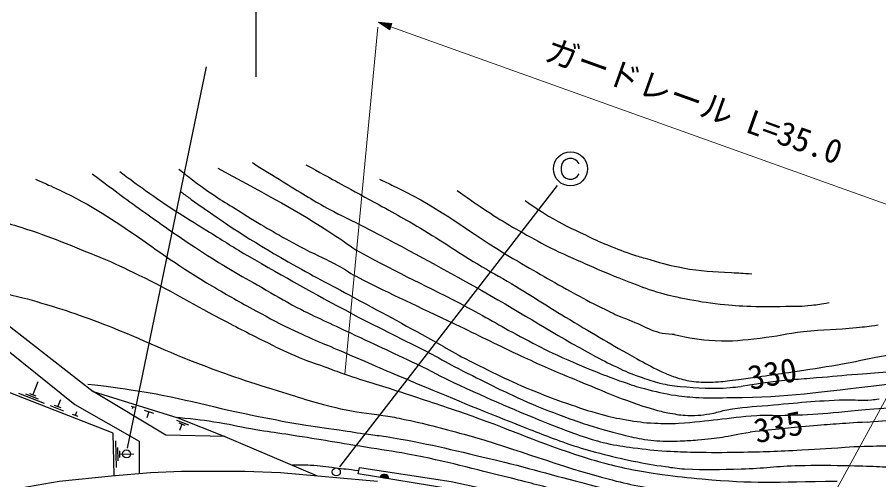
# Model space of a CAD drawing. Units: millimetres, scale not verified. Extents: x 40000 to 680000, y 20000 to 380000.
# Drawn here: x 188048 to 253562, y 314185 to 349352 of the extents above; entities that cross this region are included whole.
import ezdxf
from ezdxf.enums import TextEntityAlignment as Align

# ---------------------------------------------------------------- set-up
doc = ezdxf.new("R2010")
doc.units = ezdxf.units.MM
doc.header["$LTSCALE"] = 1000
for name, color, linetype, lineweight in [('M-BGD', 7, 'Continuous', 25), ('M-STR-HTXT', 7, 'Continuous', 13), ('M-STR-STRC', 7, 'Continuous', 25)]:
    doc.layers.add(name, color=color, linetype=linetype, lineweight=lineweight)
doc.styles.add('ＭＳ ゴシック', font='')
doc.styles.get('ＭＳ ゴシック').set_extended_font_data('MS Gothic')

msp = doc.modelspace()

# ---------------------------------------------------------------- linework, layer by layer
at = {"layer": 'M-BGD'}
for p, q in [((179202, 332296), (193828, 320894)), ((189244, 320627), (189647, 321658)), ((190110, 319992), (188177, 320746)), ((189677, 320309), (188711, 320687)), ((189486, 320533), (189003, 320721)), ((191600, 319411), (190584, 319807)), ((191399, 319645), (190890, 319844)), ((191145, 319745), (191356, 320287)), ((196705, 319788), (196965, 319707)), ((196835, 319748), (196781, 319575)), ((192691, 318985), (192246, 319159)), ((192469, 319072), (192584, 319369)), ((197698, 319479), (198401, 319260)), ((198050, 319370), (197904, 318901)), ((200171, 318711), (201067, 318358)), ((200348, 318503), (200796, 318327)), ((200572, 318415), (200384, 317937)), ((195598, 315118), (195551, 317142)), ((203833, 317485), (210810, 314498)), ((195721, 315627), (195698, 316639)), ((195850, 315883), (195839, 316389)), ((195844, 316136), (196924, 316161)), ((213963, 314625), (214069, 315106))]:
    msp.add_line(p, q, dxfattribs=at)
for points in [[(184462, 326306), (192436, 319910), (197323, 317110), (197325, 314677)], [(195411, 314513), (195338, 317738), (183575, 322327)], [(193828, 320894), (200258, 318891), (203833, 317485)], [(203833, 317485), (199342, 317585), (193828, 320894)], [(139217, 290289), (140125, 290882), (153804, 299594), (158292, 302388), (161932, 304420), (165573, 306283), (168452, 307638), (172600, 309331), (176495, 310686), (181490, 312125), (185385, 313056), (191227, 314072), (195206, 314496), (198170, 314750), (200540, 314834), (205366, 314834), (208076, 314750), (215442, 314072)], [(242270, 306311), (236822, 308744), (233933, 309849), (231214, 310784), (226038, 312311), (222980, 313075), (220938, 313501), (213963, 314625)], [(214069, 315106), (221034, 314059), (226174, 312940), (231398, 311411), (237004, 309386), (242611, 306958)]]:
    msp.add_lwpolyline(points, dxfattribs=at)
for radius, start, end in [(354, 359.64236, 162.04754), (283, 1.8664, 159.8235), (212, 5.61273, 156.07717), (142, 13.32446, 148.36544), (100, 23.64212, 138.04778), (100, 23.64212, 138.04778)]:
    msp.add_arc((215961, 314248), radius, start, end, dxfattribs=at)
for points, knots in [([(205936, 338300), (207237, 337470), (207579, 337256), (208645, 336607), (209987, 335790), (210727, 335308), (212116, 334575), (212967, 334126), (213464, 333916), (214318, 333474), (217892, 331623), (219866, 330531), (223377, 328563), (226777, 326659), (228585, 325422), (232013, 323568), (232729, 323181), (233139, 322981), (233876, 322637), (234521, 322335), (234898, 322198), (235569, 321959), (236091, 321773), (236386, 321669), (236924, 321536), (237509, 321391), (237846, 321328), (238448, 321282), (239932, 321169), (240774, 321076), (242258, 321197), (242589, 321224), (242709, 321227), (243104, 321282)], [0, 0, 0, 0, 1, 1, 1, 2, 2, 2, 3, 3, 3, 4, 4, 4, 5, 5, 5, 6, 6, 6, 7, 7, 7, 8, 8, 8, 9, 9, 9, 10, 10, 10, 11, 11, 11, 11]), ([(193744, 337453), (195731, 335962), (196253, 335570), (197892, 334405), (199560, 333220), (200492, 332552), (202210, 331442), (203892, 330355), (204879, 329819), (206613, 328817), (207664, 328210), (208244, 327852), (209322, 327293), (210885, 326484), (211796, 326100), (213386, 325346), (215499, 324345), (216697, 323817), (218805, 322806), (219938, 322262), (220536, 321880), (221684, 321367), (224605, 320059), (226236, 319310), (229219, 318149), (229941, 317869), (230347, 317717), (231082, 317472), (231767, 317244), (232155, 317125), (232860, 316964), (233644, 316785), (234094, 316731), (234892, 316625), (235880, 316494), (236437, 316435), (237432, 316371), (238257, 316318), (238721, 316304), (239548, 316287), (240871, 316259), (241612, 316265), (242935, 316287), (244788, 316317), (245826, 316360), (247676, 316456), (249232, 316537), (249734, 316570), (251656, 316710)], [0, 0, 0, 0, 1, 1, 1, 2, 2, 2, 3, 3, 3, 4, 4, 4, 5, 5, 5, 6, 6, 6, 7, 7, 7, 8, 8, 8, 9, 9, 9, 10, 10, 10, 11, 11, 11, 12, 12, 12, 13, 13, 13, 14, 14, 14, 15, 15, 15, 16, 16, 16, 16]), ([(195860, 337623), (196780, 336916), (197039, 336735), (197808, 336183), (199574, 334916), (200620, 334286), (202464, 333135), (203648, 332397), (204305, 331971), (205512, 331273), (208627, 329471), (210380, 328477), (213556, 326785), (215879, 325548), (217233, 324956), (219567, 323737), (220367, 323320), (220792, 323041), (221599, 322637), (223635, 321615), (224761, 321008), (226848, 320097), (228087, 319556), (228797, 319290), (230066, 318827), (230753, 318576), (231142, 318442), (231844, 318234), (232797, 317951), (233332, 317789), (234299, 317557), (234955, 317399), (235325, 317314), (235992, 317218), (236354, 317166), (236559, 317147), (236924, 317133), (237519, 317112), (237853, 317108), (238448, 317133), (238977, 317156), (239274, 317176), (239802, 317218), (241369, 317343), (241901, 317478), (243782, 317811)], [0, 0, 0, 0, 1, 1, 1, 2, 2, 2, 3, 3, 3, 4, 4, 4, 5, 5, 5, 6, 6, 6, 7, 7, 7, 8, 8, 8, 9, 9, 9, 10, 10, 10, 11, 11, 11, 12, 12, 12, 13, 13, 13, 14, 14, 14, 15, 15, 15, 15]), ([(200348, 337792), (201178, 337127), (201419, 336950), (202126, 336437), (203307, 335582), (204017, 335171), (205258, 334405), (206822, 333440), (207709, 332915), (209322, 332035), (210491, 331397), (211197, 331139), (212370, 330511), (212945, 330203), (213231, 329964), (213810, 329664), (216712, 328159), (218401, 327444), (221345, 326023), (223197, 325130), (224221, 324601), (226086, 323737), (227564, 323053), (228384, 322649), (229896, 322044), (232491, 321006), (233900, 320278), (236585, 319504), (237009, 319382), (237251, 319323), (237686, 319250), (238212, 319162), (238507, 319085), (239040, 319081), (239804, 319075), (240238, 319104), (240988, 319250), (241389, 319328), (241601, 319432), (242004, 319504), (243215, 319720), (243911, 319732), (245136, 319843), (247415, 320048), (248692, 320190), (250978, 320266), (251772, 320292), (252222, 320174), (253010, 320266), (253243, 320293), (253328, 320299), (253603, 320351)], [0, 0, 0, 0, 1, 1, 1, 2, 2, 2, 3, 3, 3, 4, 4, 4, 5, 5, 5, 6, 6, 6, 7, 7, 7, 8, 8, 8, 9, 9, 9, 10, 10, 10, 11, 11, 11, 12, 12, 12, 13, 13, 13, 14, 14, 14, 15, 15, 15, 16, 16, 16, 17, 17, 17, 17]), ([(203311, 337877), (207648, 335501), (208899, 334924), (212286, 332712), (212984, 332256), (213334, 331932), (214064, 331527), (217218, 329774), (219088, 328984), (222276, 327293), (223976, 326392), (224892, 325820), (226594, 324923), (227576, 324405), (228124, 324112), (229134, 323653), (230281, 323132), (230929, 322853), (232098, 322383), (232884, 322066), (233328, 321897), (234130, 321621), (234753, 321406), (235100, 321276), (235738, 321113), (236656, 320878), (237171, 320738), (238109, 320605), (238800, 320506), (239190, 320475), (239887, 320435), (240845, 320381), (241383, 320424), (242342, 320435), (246989, 320492), (248584, 320815), (254196, 321451)], [0, 0, 0, 0, 1, 1, 1, 2, 2, 2, 3, 3, 3, 4, 4, 4, 5, 5, 5, 6, 6, 6, 7, 7, 7, 8, 8, 8, 9, 9, 9, 10, 10, 10, 11, 11, 11, 12, 12, 12, 12]), ([(189426, 337030), (190070, 336783), (190254, 336676), (190780, 336437), (195852, 334134), (198080, 331715), (202888, 328902), (204166, 328154), (204888, 327746), (206190, 327039), (207333, 326418), (207978, 326074), (209153, 325515), (210718, 324771), (211628, 324427), (213217, 323737), (215065, 322935), (216099, 322481), (217958, 321705), (221189, 320358), (222998, 319599), (226256, 318319), (227736, 317737), (228561, 317396), (230066, 316879), (230947, 316577), (231450, 316436), (232352, 316202), (233338, 315946), (233894, 315815), (234892, 315609), (235845, 315413), (236383, 315320), (237347, 315186), (237908, 315108), (238221, 315045), (238786, 315017), (240471, 314932), (241418, 314976), (243104, 315017), (244826, 315058), (245785, 315231), (247507, 315271), (248863, 315302), (249317, 315301), (250978, 315271)], [0, 0, 0, 0, 1, 1, 1, 2, 2, 2, 3, 3, 3, 4, 4, 4, 5, 5, 5, 6, 6, 6, 7, 7, 7, 8, 8, 8, 9, 9, 9, 10, 10, 10, 11, 11, 11, 12, 12, 12, 13, 13, 13, 14, 14, 14, 15, 15, 15, 15]), ([(215588, 337030), (216195, 336772), (216364, 336675), (216858, 336437), (220521, 334673), (222242, 333080), (225748, 331019), (227586, 329937), (228622, 329341), (230489, 328309), (231369, 327823), (231868, 327560), (232775, 327124), (233362, 326842), (233687, 326669), (234299, 326447), (235675, 325947), (236391, 325294), (237855, 325261), (237921, 325260), (237950, 325254), (238024, 325261)], [0, 0, 0, 0, 1, 1, 1, 2, 2, 2, 3, 3, 3, 4, 4, 4, 5, 5, 5, 6, 6, 6, 7, 7, 7, 7]), ([(200474, 336087), (200855, 335802), (200963, 335731), (201279, 335506), (204065, 333519), (205675, 332464), (208645, 330765), (210572, 329662), (211690, 329115), (213640, 328055), (216189, 326671), (217621, 325902), (220160, 324499), (220924, 324077), (221324, 323786), (222107, 323399), (224202, 322363), (225360, 321738), (227526, 320859), (228408, 320500), (228910, 320318), (229812, 320012), (230832, 319666), (231395, 319442), (232436, 319165), (233189, 318965), (233615, 318866), (234384, 318742), (235206, 318609), (235668, 318525), (236500, 318488), (237227, 318456), (237637, 318441), (238363, 318488), (240685, 318639), (241970, 318905), (244290, 319081), (244916, 319128), (245270, 319074), (245898, 319081), (248749, 319110), (249713, 319269), (253180, 319589)], [0, 0, 0, 0, 1, 1, 1, 2, 2, 2, 3, 3, 3, 4, 4, 4, 5, 5, 5, 6, 6, 6, 7, 7, 7, 8, 8, 8, 9, 9, 9, 10, 10, 10, 11, 11, 11, 12, 12, 12, 13, 13, 13, 14, 14, 14, 14]), ([(221514, 336183), (222192, 335684), (222386, 335556), (222954, 335167), (224521, 334093), (225434, 333537), (227102, 332627), (227920, 332181), (228371, 331913), (229219, 331527), (231282, 330587), (232439, 330059), (234553, 329241), (235372, 328923), (235830, 328737), (236670, 328479), (237482, 328229), (237952, 328134), (238786, 327971), (239838, 327765), (240431, 327664), (241496, 327547), (242419, 327447), (242939, 327414), (243866, 327378), (244891, 327338), (245240, 327349), (246491, 327378)], [0, 0, 0, 0, 1, 1, 1, 2, 2, 2, 3, 3, 3, 4, 4, 4, 5, 5, 5, 6, 6, 6, 7, 7, 7, 8, 8, 8, 9, 9, 9, 9]), ([(214487, 335675), (216537, 334570), (217089, 334270), (218720, 333305), (220434, 332291), (221331, 331620), (223038, 330595), (224055, 329985), (224645, 329678), (225663, 329071), (227397, 328037), (228333, 327398), (230066, 326362), (232037, 325183), (233139, 324516), (235146, 323399), (235831, 323017), (236217, 322806), (236924, 322467), (237311, 322281), (237532, 322179), (237940, 322044), (238397, 321893), (238651, 321791), (239125, 321705), (239420, 321652), (239588, 321636), (239887, 321621), (240382, 321595), (240661, 321597), (241157, 321621), (241755, 321649), (241966, 321685), (242681, 321790)], [0, 0, 0, 0, 1, 1, 1, 2, 2, 2, 3, 3, 3, 4, 4, 4, 5, 5, 5, 6, 6, 6, 7, 7, 7, 8, 8, 8, 9, 9, 9, 10, 10, 10, 11, 11, 11, 11]), ([(177403, 334575), (178035, 334679), (178226, 334709), (178758, 334744), (179319, 334781), (179635, 334765), (180197, 334744), (181092, 334710), (181593, 334672), (182483, 334575), (183413, 334473), (183932, 334397), (184854, 334236), (185486, 334126), (185839, 334050), (186462, 333897), (187195, 333717), (187607, 333619), (188325, 333389), (190718, 332625), (192005, 332040), (194336, 331103), (195517, 330629), (196154, 330302), (197300, 329749), (199764, 328558), (201054, 327714), (203480, 326447), (204896, 325707), (205688, 325291), (207121, 324584), (208037, 324132), (208552, 323882), (209492, 323483), (210208, 323180), (210630, 323062), (211361, 322795), (211986, 322566), (212333, 322428), (212963, 322213), (214606, 321653), (215547, 321401), (217196, 320859), (219084, 320237), (220145, 319902), (222022, 319250), (225353, 318093), (227142, 317226), (230489, 316117), (231244, 315867), (231668, 315728), (232436, 315525), (233258, 315307), (233720, 315188), (234553, 315017), (235538, 314814), (236098, 314740), (237093, 314593), (238278, 314419), (238948, 314366), (240141, 314255), (244126, 313882), (245535, 314019), (250386, 314085)], [0, 0, 0, 0, 1, 1, 1, 2, 2, 2, 3, 3, 3, 4, 4, 4, 5, 5, 5, 6, 6, 6, 7, 7, 7, 8, 8, 8, 9, 9, 9, 10, 10, 10, 11, 11, 11, 12, 12, 12, 13, 13, 13, 14, 14, 14, 15, 15, 15, 16, 16, 16, 17, 17, 17, 18, 18, 18, 19, 19, 19, 20, 20, 20, 21, 21, 21, 21]), ([(226679, 335421), (227496, 334833), (227745, 334671), (228457, 334236), (229505, 333596), (230143, 333325), (231251, 332797), (231906, 332484), (232271, 332305), (232944, 332035), (233731, 331719), (234167, 331526), (234976, 331273), (235436, 331129), (235594, 331080), (236162, 330934)], [0, 0, 0, 0, 1, 1, 1, 2, 2, 2, 3, 3, 3, 4, 4, 4, 5, 5, 5, 5]), ([(236162, 330934), (237312, 330579), (237678, 330489), (238670, 330295), (240090, 330017), (240915, 330049), (242358, 329946), (242961, 329903), (243156, 329887), (243903, 329846)], [0, 0, 0, 0, 1, 1, 1, 2, 2, 2, 3, 3, 3, 3]), ([(183838, 328733), (184971, 328636), (185288, 328620), (186208, 328479), (186773, 328392), (187090, 328347), (187648, 328225), (188855, 327961), (189510, 327726), (190696, 327378), (191799, 327054), (192408, 326837), (193490, 326447), (196852, 325233), (198617, 324249), (201956, 322975), (202944, 322599), (203497, 322386), (204496, 322044), (205812, 321593), (206552, 321349), (207883, 320943), (209726, 320382), (210746, 320015), (212624, 319589), (213865, 319307), (214587, 319289), (215842, 319081), (216405, 318987), (216723, 318946), (217281, 318827), (219148, 318428), (220183, 318152), (222022, 317641), (226457, 316409), (228828, 315328), (233283, 314170), (234168, 313940), (234670, 313830), (235569, 313662), (236226, 313539), (236596, 313464), (237262, 313408), (239803, 313194), (241237, 313234), (243782, 313069), (244532, 313021), (244945, 312905), (245697, 312878), (247511, 312812), (248530, 313032), (250344, 312952), (253561, 312811), (255358, 312628), (258566, 312354), (264131, 311880), (267238, 311501), (272794, 310934), (274741, 310735), (275837, 310665), (277777, 310411), (279800, 310146), (280470, 310025), (282935, 309589)], [0, 0, 0, 0, 1, 1, 1, 2, 2, 2, 3, 3, 3, 4, 4, 4, 5, 5, 5, 6, 6, 6, 7, 7, 7, 8, 8, 8, 9, 9, 9, 10, 10, 10, 11, 11, 11, 12, 12, 12, 13, 13, 13, 14, 14, 14, 15, 15, 15, 16, 16, 16, 17, 17, 17, 18, 18, 18, 19, 19, 19, 20, 20, 20, 21, 21, 21, 21]), ([(246491, 327378), (247409, 327382), (247681, 327372), (248438, 327454), (248966, 327511), (249152, 327538), (249783, 327653)], [0, 0, 0, 0, 1, 1, 1, 2, 2, 2, 2]), ([(237855, 325261), (239327, 324934), (239827, 324829), (241112, 324763), (242456, 324694), (243213, 324818), (244551, 324962), (245842, 325102), (246550, 325305), (247840, 325461), (249409, 325651), (250305, 325587), (251876, 325760), (252519, 325831), (252732, 325851), (253521, 325959)], [0, 0, 0, 0, 1, 1, 1, 2, 2, 2, 3, 3, 3, 4, 4, 4, 5, 5, 5, 5]), ([(242681, 321790), (244952, 322093), (245539, 322167), (247366, 322446), (248760, 322658), (249542, 322771), (250929, 323019), (252218, 323249), (252927, 323452), (254218, 323667), (255757, 323923), (256285, 323969), (258180, 324165)], [0, 0, 0, 0, 1, 1, 1, 2, 2, 2, 3, 3, 3, 4, 4, 4, 4]), ([(254704, 322383), (253370, 322301), (253025, 322279), (251951, 322197), (250733, 322103), (250053, 322025), (248836, 321923), (248087, 321860), (247666, 321842), (246918, 321773), (245422, 321636), (244930, 321547), (243104, 321282)], [0, 0, 0, 0, 1, 1, 1, 2, 2, 2, 3, 3, 3, 4, 4, 4, 4]), ([(193405, 321451), (194980, 321290), (195420, 321214), (196707, 321028), (200385, 320495), (202375, 319803), (206020, 319081), (207407, 318806), (208183, 318646), (209576, 318403), (210728, 318203), (211383, 318153), (212540, 317980), (213400, 317851), (213879, 317759), (214741, 317641), (215269, 317569), (215569, 317557), (216096, 317472), (219233, 316964), (220960, 316504), (224054, 315779), (226983, 315092), (228588, 314565), (231505, 313831), (232890, 313483), (233662, 313270), (235061, 312985), (235913, 312811), (236398, 312747), (237262, 312646), (238086, 312549), (238550, 312514), (239379, 312477), (240629, 312420), (241331, 312455), (242582, 312417), (243396, 312392), (243849, 312292), (244663, 312305), (246570, 312333), (247632, 312511), (249539, 312561), (250498, 312586), (251038, 312550), (251994, 312477), (254121, 312313), (255300, 312088), (257413, 311799), (260564, 311369), (261581, 311182), (265456, 310529)], [0, 0, 0, 0, 1, 1, 1, 2, 2, 2, 3, 3, 3, 4, 4, 4, 5, 5, 5, 6, 6, 6, 7, 7, 7, 8, 8, 8, 9, 9, 9, 10, 10, 10, 11, 11, 11, 12, 12, 12, 13, 13, 13, 14, 14, 14, 15, 15, 15, 16, 16, 16, 17, 17, 17, 17]), ([(253180, 319589), (255408, 319710), (256016, 319749), (257836, 319758), (259457, 319766), (260366, 319740), (261985, 319673), (262841, 319638), (263319, 319603), (264173, 319530), (265373, 319428), (265770, 319365), (267234, 319165)], [0, 0, 0, 0, 1, 1, 1, 2, 2, 2, 3, 3, 3, 4, 4, 4, 4]), ([(249116, 311715), (247224, 311777), (246729, 311804), (245198, 311806), (244454, 311807), (244037, 311781), (243292, 311794), (240503, 311842), (238939, 311959), (236166, 312267), (234683, 312432), (233876, 312689), (232403, 312927), (231272, 313110), (230624, 313126), (229501, 313351), (227978, 313656), (227149, 313937), (225638, 314298), (222557, 315033), (220855, 315563), (217740, 316142), (216489, 316374), (215781, 316462), (214525, 316665), (212163, 317047), (210842, 317279), (208476, 317641), (207583, 317778), (207080, 317832), (206190, 317980), (205110, 318160), (204518, 318333), (203437, 318509), (202204, 318710), (201784, 318750), (200263, 318911)], [0, 0, 0, 0, 1, 1, 1, 2, 2, 2, 3, 3, 3, 4, 4, 4, 5, 5, 5, 6, 6, 6, 7, 7, 7, 8, 8, 8, 9, 9, 9, 10, 10, 10, 11, 11, 11, 12, 12, 12, 12]), ([(252672, 318573), (250558, 318440), (250006, 318405), (248301, 318260), (246533, 318109), (245964, 318047), (243782, 317811)], [0, 0, 0, 0, 1, 1, 1, 2, 2, 2, 2]), ([(252672, 318573), (254006, 318680), (254373, 318694), (255466, 318742), (257679, 318840), (258923, 318778), (261138, 318742), (264183, 318692), (265184, 318618), (268928, 318403)], [0, 0, 0, 0, 1, 1, 1, 2, 2, 2, 3, 3, 3, 3]), ([(251656, 316710), (253942, 316776), (254545, 316790), (256397, 316795), (258481, 316800), (259648, 316779), (261731, 316710), (263750, 316643), (264406, 316605), (266896, 316456)], [0, 0, 0, 0, 1, 1, 1, 2, 2, 2, 3, 3, 3, 3]), ([(214015, 314864), (213156, 314972), (212937, 314999), (212245, 315078), (211501, 315163), (211087, 315251), (210339, 315282), (209805, 315304), (209616, 315306), (208970, 315286)], [0, 0, 0, 0, 1, 1, 1, 2, 2, 2, 3, 3, 3, 3]), ([(250978, 315271), (253143, 315213), (253714, 315191), (255466, 315101), (257751, 314984), (259027, 314862), (261308, 314678), (264155, 314448), (265064, 314352), (268589, 314001)], [0, 0, 0, 0, 1, 1, 1, 2, 2, 2, 3, 3, 3, 3])]:
    msp.add_open_spline(points, degree=3, knots=knots, dxfattribs=at)
msp.add_open_spline([(210000, 338131), (212243, 336903), (212243, 336903), (214487, 335675)], degree=3, dxfattribs=at)
at = {"layer": 'M-STR-HTXT'}
for p, q in [((212963, 322213), (215481, 348587)), ((215517, 348970), (216374, 348398)), ((215517, 348970), (216543, 348869)), ((215517, 348970), (216459, 348633)), ((216442, 348586), (215689, 348856)), ((216475, 348680), (215722, 348950)), ((215860, 348741), (216425, 348539)), ((215927, 348930), (216492, 348727)), ((216408, 348492), (216031, 348627)), ((216509, 348774), (216133, 348909)), ((216338, 348889), (216526, 348822)), ((216374, 348398), (216543, 348869)), ((216459, 348633), (259920, 333065)), ((216203, 348512), (216391, 348445)), ((248201, 309514), (261116, 333195))]:
    msp.add_line(p, q, dxfattribs=at)
at = {"layer": 'M-STR-STRC'}
for p, q in [((206197, 349734), (206197, 344815)), ((196432, 316598), (202443, 345585)), ((229468, 338214), (229403, 337954)), ((229598, 338409), (229468, 338214)), ((229793, 338539), (229598, 338409)), ((229988, 338604), (229793, 338539)), ((230248, 338604), (229988, 338604)), ((230443, 338539), (230248, 338604)), ((230638, 338409), (230443, 338539)), ((230768, 338214), (230638, 338409)), ((229403, 337954), (229403, 337694)), ((229403, 337694), (229468, 337434)), ((229468, 337434), (229598, 337239)), ((230638, 337239), (230768, 337434)), ((229598, 337239), (229793, 337109)), ((229793, 337109), (229988, 337044)), ((229988, 337044), (230248, 337044)), ((230248, 337044), (230443, 337109)), ((230443, 337109), (230638, 337239)), ((229114, 336558), (212542, 315178))]:
    msp.add_line(p, q, dxfattribs=at)
for centre, radius in [((230118, 337824), 1300), ((196358, 316148), 305), ((212313, 314781), 305)]:
    msp.add_circle(centre, radius, dxfattribs=at)

# ---------------------------------------------------------------- texts
at = {"layer": 'M-BGD', "style": 'ＭＳ ゴシック'}
for s, p in [('330', (243908, 320463)), ('335', (244369, 316415))]:
    msp.add_text(s, height=1833, rotation=11.032, dxfattribs=at).set_placement(p, align=Align.BOTTOM_LEFT)
at = {"layer": 'M-STR-HTXT', "style": 'ＭＳ ゴシック'}
msp.add_text('ガードレール L=35.0', height=1833, rotation=340.292, dxfattribs=at).set_placement((239017, 341615), align=Align.BOTTOM_CENTER)

doc.saveas('drawing.dxf')
